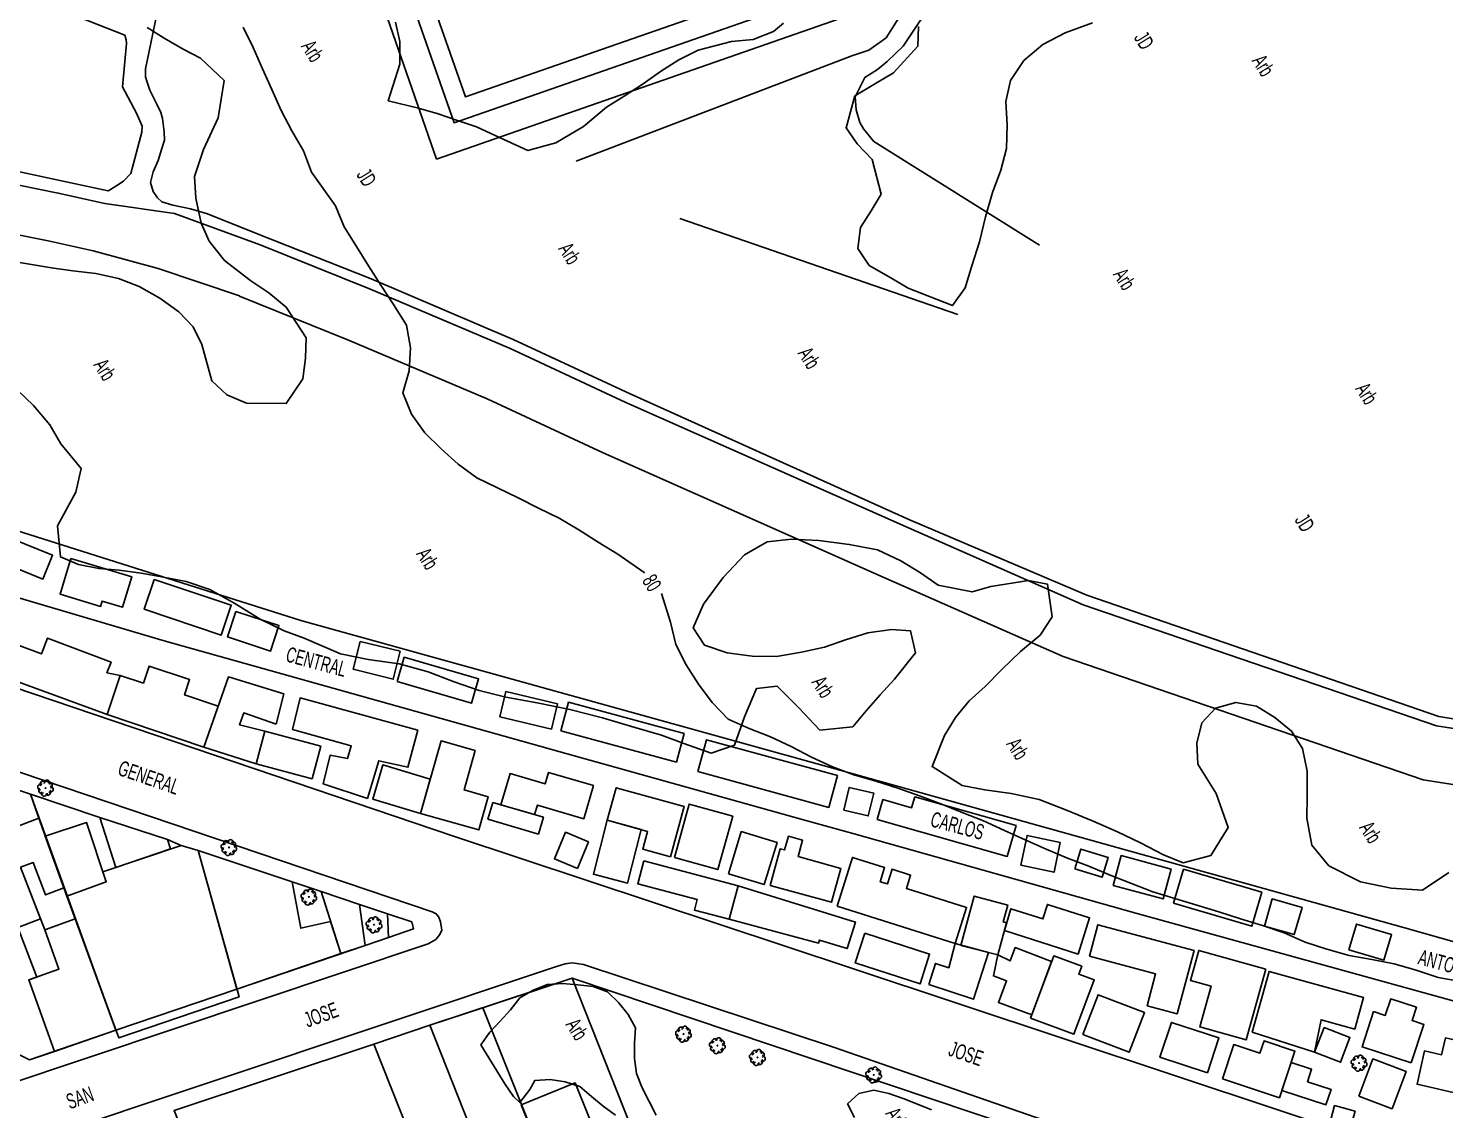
# Model space of a CAD drawing. Header units: millimetres. Extents: x 438774 to 440085, y 7202522 to 7203572.
# Drawn here: x 439431.5 to 439616.7, y 7202891.2 to 7203032.5 of the extents above; entities that cross this region are included whole.
import ezdxf

# ---------------------------------------------------------------- set-up
doc = ezdxf.new("R2010")
doc.units = ezdxf.units.MM
doc.linetypes.add('00', pattern=[10, 0, -10])
for name, color, linetype in [('0505', 1, 'Continuous'), ('0506', 1, 'Continuous'), ('0603', 1, 'Continuous'), ('0604', 7, 'Continuous'), ('0611', 30, 'Continuous'), ('0612', 7, 'Continuous'), ('0625', 7, 'Continuous'), ('0626', 7, 'Continuous'), ('0703', 6, 'Continuous'), ('0705', 242, 'Continuous'), ('0707', 7, 'Continuous'), ('0801', 10, 'Continuous'), ('0803', 160, 'Continuous'), ('0811', 10, 'Continuous'), ('0821', 10, 'Continuous'), ('0869', 7, 'Continuous'), ('0870', 7, 'Continuous'), ('1005', 3, 'Continuous'), ('1006', 3, 'Continuous'), ('1007', 3, 'Continuous')]:
    doc.layers.add(name, color=color, linetype=linetype)
doc.styles.add('02', font='swissc.ttf')
doc.styles.get("Standard").update_dxf_attribs({"font": 'Arial.ttf'})
doc.linetypes.add('03', pattern='A,5,0,["I",Standard,S=2,R=0,X=0,Y=-1],0.1', length=5.1)

# ---------------------------------------------------------------- blocks, each defined once
blk = doc.blocks.new('09')
for p, q in [((-0.04, 0.01), (0.04, 0.01)), ((-0.02, 0.03), (0.02, 0.03)), ((0, 0.05), (0, 0.05)), ((-0.04, -0.01), (0.04, -0.01)), ((-0.02, -0.03), (0.02, -0.03))]:
    blk.add_line(p, q)
for points in [[(-0.61, 0.39), (-0.76, 0.34), (-0.88, 0.27), (-0.97, 0.13), (-1, 0), (-0.96, -0.15), (-0.88, -0.26), (-0.83, -0.31), (-0.73, -0.36), (-0.58, -0.38)], [(-0.12, 0.67), (-0.2, 0.77), (-0.32, 0.84), (-0.46, 0.87), (-0.62, 0.83), (-0.74, 0.77), (-0.81, 0.63), (-0.83, 0.49), (-0.83, 0.42), (-0.79, 0.32), (-0.69, 0.22), (-0.62, 0.16)], [(-0.41, 0.6), (-0.39, 0.72), (-0.35, 0.82), (-0.3, 0.88), (-0.18, 0.96), (-0.03, 1), (0.1, 0.96), (0.24, 0.87), (0.31, 0.75), (0.36, 0.62), (0.37, 0.55)], [(0.11, 0.66), (0.19, 0.71), (0.31, 0.78), (0.42, 0.81), (0.49, 0.81), (0.63, 0.78), (0.76, 0.7), (0.82, 0.58), (0.84, 0.41), (0.81, 0.28), (0.75, 0.16), (0.69, 0.06)], [(0.67, -0.42), (0.8, -0.38), (0.91, -0.29), (0.99, -0.14), (1.01, -0.01), (0.95, 0.14), (0.86, 0.24), (0.8, 0.29), (0.7, 0.32), (0.56, 0.34)], [(-0.14, -0.69), (-0.19, -0.75), (-0.3, -0.83), (-0.4, -0.87), (-0.48, -0.87), (-0.61, -0.83), (-0.74, -0.75), (-0.8, -0.63), (-0.83, -0.47), (-0.79, -0.33), (-0.7, -0.18), (-0.64, -0.12)], [(-0.38, -0.63), (-0.34, -0.76), (-0.26, -0.88), (-0.13, -0.97), (0.01, -1.01), (0.15, -0.97), (0.27, -0.88), (0.32, -0.83), (0.36, -0.73), (0.38, -0.57)], [(0.15, -0.7), (0.32, -0.83), (0.46, -0.87), (0.62, -0.85), (0.74, -0.79), (0.83, -0.66), (0.86, -0.52), (0.86, -0.45), (0.83, -0.34), (0.74, -0.24), (0.67, -0.18)]]:
    blk.add_lwpolyline(points)
blk.add_lwpolyline([(0, -0.05), (-0.05, 0), (0, 0.05), (0.05, 0)], close=True)

msp = doc.modelspace()

# ---------------------------------------------------------------- linework, layer by layer
at = {"layer": '0505', "linetype": 'Continuous', "elevation": 80, "flags": 128}
for points in [[(439459.57, 7203032.67), (439460.89, 7203029.98), (439462.11, 7203027.23), (439463.33, 7203024.5), (439464.54, 7203021.75), (439465.94, 7203019.1), (439467.46, 7203016.51), (439468.5, 7203013.7), (439471.63, 7203009.31), (439472.8, 7203006.55), (439474.39, 7203004), (439475.98, 7203001.46), (439477.59, 7202998.93), (439479.23, 7202996.41), (439480.93, 7202993.69), (439481.47, 7202990.74), (439481.29, 7202987.75), (439480.46, 7202984.86), (439481.59, 7202982.07), (439483.33, 7202979.63), (439485.45, 7202977.52), (439487.71, 7202975.53), (439490.13, 7202973.77), (439492.82, 7202972.44), (439495.52, 7202971.14), (439498.2, 7202969.79), (439500.88, 7202968.46), (439503.47, 7202966.94), (439506, 7202965.33), (439508.58, 7202963.78), (439512.01, 7202961.36)], [(439514.27, 7202958.65), (439515.45, 7202954.89), (439516.14, 7202951.97), (439517.51, 7202949.3), (439519.12, 7202946.77), (439520.92, 7202944.37), (439522.98, 7202942.19), (439525.73, 7202940.98), (439528.53, 7202939.9), (439531.24, 7202938.61), (439533.9, 7202937.22), (439536.62, 7202935.96), (439539.44, 7202934.92), (439542.32, 7202934.08), (439545.17, 7202933.18), (439548.01, 7202932.19), (439550.82, 7202931.13), (439553.59, 7202930.01), (439556.38, 7202928.9), (439559.12, 7202927.66), (439561.84, 7202926.41), (439564.58, 7202925.19), (439567.35, 7202924.03), (439570.16, 7202922.97), (439572.93, 7202921.82), (439575.71, 7202920.71), (439578.52, 7202919.64), (439581.39, 7202918.76), (439584.26, 7202917.89), (439587.13, 7202917.02), (439589.99, 7202916.12), (439592.85, 7202915.23), (439595.7, 7202914.26), (439598.43, 7202913.04), (439601.29, 7202912.12), (439604.19, 7202911.33), (439607.14, 7202910.78), (439610.08, 7202910.22), (439612.96, 7202909.39), (439615.81, 7202908.44), (439618.77, 7202907.91)]]:
    msp.add_lwpolyline(points, dxfattribs=at)
at = {"layer": '0505', "linetype": '00', "elevation": 80, "flags": 128}
msp.add_lwpolyline([(439512.01, 7202961.36), (439514.27, 7202958.65)], dxfattribs=at)
at = {"layer": '0603', "linetype": 'Continuous', "flags": 128}
for points in [[(439276.86, 7202997.55), (439300.73, 7202989.62), (439419.01, 7202949.95), (439487.2, 7202926.88), (439539.11, 7202909.64), (439609.18, 7202886.39), (439688.49, 7202859.47), (439747.77, 7202839.63)], [(439411.88, 7202940.69), (439412.59, 7202940.93), (439413.55, 7202940.95), (439484.28, 7202917.01)], [(439500.56, 7202909.88), (439501.67, 7202910.24), (439502.58, 7202910.34), (439504.09, 7202910.12), (439536.76, 7202899.34), (439571.56, 7202887.28), (439573.7, 7202886.2)]]:
    msp.add_lwpolyline(points, dxfattribs=at)
at = {"layer": '0611', "linetype": 'Continuous', "flags": 128}
for points in [[(439636.69, 7202930.72), (439613.86, 7202934.29), (439566.78, 7202950.4), (439543.24, 7202960.77), (439506.65, 7202977.02), (439491.48, 7202984.07), (439473.33, 7202991.76), (439459.11, 7202997.51), (439459.12, 7202997.52), (439448.45, 7203001.12), (439439.95, 7203003.41), (439434.08, 7203004.74), (439423.79, 7203006.78), (439403.29, 7203011.09), (439382.76, 7203015.68), (439369.92, 7203021.01), (439357.27, 7203026.2), (439348.13, 7203031.63), (439341.64, 7203036.36)], [(439636.65, 7202938.05), (439615.6, 7202941.33), (439569.41, 7202957.15), (439546.16, 7202967.37), (439509.63, 7202983.6), (439494.41, 7202990.68), (439476.09, 7202998.44), (439461.82, 7203004.21), (439450.6, 7203008.31), (439441.49, 7203009.61), (439435.4, 7203010.98), (439425.05, 7203013.03), (439404.65, 7203017.33), (439384.7, 7203021.79), (439372.35, 7203026.91), (439360.13, 7203031.92), (439351.65, 7203036.97)], [(439484.28, 7202917.01), (439484.82, 7202916.76), (439485.15, 7202916.31), (439485.4, 7202915.72), (439485.54, 7202914.61), (439485.29, 7202914.05), (439484.77, 7202913.41), (439484.16, 7202913.05), (439483.77, 7202912.85), (439428.17, 7202894.25), (439427.67, 7202894.27), (439427.08, 7202894.45), (439426.78, 7202894.67), (439426.41, 7202895.16), (439426.14, 7202895.79), (439410.32, 7202937.93), (439410.46, 7202938.88), (439410.78, 7202939.54), (439411.26, 7202940.18), (439411.88, 7202940.69)], [(439573.7, 7202886.2), (439575.68, 7202884.47), (439576.97, 7202882.85), (439577.87, 7202880.75), (439590.03, 7202846.84), (439589.85, 7202845.8), (439589.55, 7202845.13), (439588.96, 7202844.49), (439588.17, 7202843.85), (439464.67, 7202801.9), (439463.5, 7202801.96), (439462.59, 7202802.34), (439461.74, 7202802.95), (439461.02, 7202804.17), (439430.74, 7202883.71), (439430.67, 7202884.86), (439430.86, 7202885.77), (439431.59, 7202886.59), (439432.55, 7202887.15), (439500.56, 7202909.88)]]:
    msp.add_lwpolyline(points, dxfattribs=at)
at = {"layer": '0625', "linetype": '03', "flags": 128}
msp.add_lwpolyline([(439209.33, 7203104.61), (439244.6, 7203064.5), (439262.55, 7203049.51), (439290.94, 7203026.54), (439320.26, 7203007.07), (439327.29, 7203002.3), (439343.24, 7202993.49), (439363.46, 7202983.39), (439382.68, 7202974.52), (439397.6, 7202968.66), (439411.15, 7202963.67), (439449.24, 7202952.46), (439500.84, 7202937.98), (439533.15, 7202928.94), (439539.46, 7202927.2), (439576.31, 7202916.84), (439639.25, 7202899.46), (439657.14, 7202894.4), (439675.37, 7202889.33), (439688.8, 7202885.66), (439732.31, 7202872.62), (439744.41, 7202868.11), (439757.56, 7202862.65), (439769.99, 7202856.5), (439772.63, 7202855.3)], dxfattribs=at)
at = {"layer": '0703', "linetype": 'Continuous', "flags": 128}
msp.add_lwpolyline([(439481.61, 7202915.7), (439481.83, 7202914.79), (439478.59, 7202913.68), (439475.51, 7202912.63), (439458.76, 7202906.92), (439442.94, 7202901.53), (439431.64, 7202897.67), (439425.94, 7202900.51), (439412.7, 7202935.67), (439415.43, 7202937.87), (439431.76, 7202932.4), (439440.83, 7202929.33), (439449.68, 7202926.46), (439451.47, 7202925.71), (439453.71, 7202925.05), (439466, 7202920.93), (439469.77, 7202919.67), (439474.8, 7202917.99), (439478.45, 7202916.76)], close=True, dxfattribs=at)
msp.add_lwpolyline([(439570.42, 7202885.54), (439502.61, 7202908.35), (439490.91, 7202904.48), (439483.98, 7202902.2), (439476.67, 7202899.73), (439450.55, 7202891.05)], dxfattribs=at)
at = {"layer": '0705', "linetype": 'Continuous', "flags": 128}
for points in [[(439442.94, 7202901.53), (439431.76, 7202932.4), (439415.43, 7202937.87), (439412.7, 7202935.67), (439425.94, 7202900.51), (439431.64, 7202897.67)], [(439458.76, 7202906.92), (439453.71, 7202925.05), (439451.47, 7202925.71), (439449.68, 7202926.46), (439440.83, 7202929.33), (439431.76, 7202932.4), (439442.94, 7202901.53)], [(439481.83, 7202914.79), (439481.61, 7202915.7), (439478.45, 7202916.76), (439474.8, 7202917.99), (439469.77, 7202919.67), (439466, 7202920.93), (439453.71, 7202925.05), (439458.76, 7202906.92), (439475.51, 7202912.63), (439478.59, 7202913.68)], [(439517.5, 7202870.71), (439506.73, 7202866.28), (439502.89, 7202874.48), (439490.91, 7202904.48), (439502.61, 7202908.35)], [(439575.23, 7202882.27), (439570.42, 7202885.54), (439502.61, 7202908.35), (439534.35, 7202828.12), (439565.78, 7202838.69), (439573.11, 7202841.28), (439575.35, 7202841.91), (439584.18, 7202845.04), (439586.3, 7202845.71), (439587.52, 7202847.67), (439585.79, 7202852.44), (439575.23, 7202882.27)], [(439490.91, 7202904.48), (439502.89, 7202874.48), (439506.73, 7202866.28), (439492.29, 7202860.58), (439485.8, 7202876.68), (439476.67, 7202899.73), (439483.98, 7202902.2)], [(439476.67, 7202899.73), (439485.8, 7202876.68), (439492.29, 7202860.58), (439489.78, 7202859.71), (439486.71, 7202858.65), (439484.36, 7202857.72), (439481.79, 7202856.72), (439476.31, 7202854.74), (439469.93, 7202852.5), (439466.25, 7202851.07), (439465.04, 7202854.31), (439461.13, 7202864.46), (439458.31, 7202871.34), (439450.55, 7202891.05)]]:
    msp.add_lwpolyline(points, close=True, dxfattribs=at)
at = {"layer": '0707', "linetype": 'Continuous', "flags": 128}
for points in [[(439638.85, 7202907.15), (439611.3, 7202914.99), (439537.77, 7202935.49), (439467.11, 7202955.12), (439421.22, 7202969.62), (439414.05, 7202971.58), (439370.87, 7202988.85), (439351.7, 7202998.49), (439336.87, 7203006.13), (439328.17, 7203010.69), (439298.36, 7203027.28), (439284.58, 7203036.91), (439272.14, 7203046.61), (439252.54, 7203061.18), (439236.81, 7203080.04), (439222.72, 7203097.41), (439220.23, 7203103.21), (439213.63, 7203121.65), (439211.42, 7203127.45)], [(439431.76, 7202932.4), (439440.83, 7202929.33)], [(439449.68, 7202926.46), (439451.47, 7202925.71)], [(439430.47, 7202922.84), (439433.65, 7202914.67)], [(439469.77, 7202919.67), (439466, 7202920.93)], [(439474.8, 7202917.99), (439478.45, 7202916.76)], [(439478.59, 7202913.68), (439475.51, 7202912.63)], [(439483.98, 7202902.2), (439502.61, 7202908.35)], [(439502.61, 7202908.35), (439570.42, 7202885.54), (439575.23, 7202882.27)]]:
    msp.add_lwpolyline(points, dxfattribs=at)
at = {"layer": '0801', "linetype": 'Continuous', "flags": 128}
for points in [[(439427.52, 7202966.53), (439434.65, 7202963.63), (439433.39, 7202960.52), (439426.25, 7202963.43), (439427.52, 7202966.53)], [(439437.04, 7202963.22), (439445, 7202960.82), (439443.8, 7202956.84), (439441.13, 7202957.64), (439440.93, 7202956.95), (439435.63, 7202958.55), (439437.04, 7202963.22)], [(439447.94, 7202960.47), (439458.03, 7202957.09), (439456.72, 7202953.19), (439446.64, 7202956.57), (439447.94, 7202960.47)], [(439458.64, 7202956.28), (439464.26, 7202954.43), (439463.17, 7202951.11), (439457.54, 7202952.96), (439458.64, 7202956.28)], [(439441.78, 7202942.8), (439428.22, 7202947.8), (439429.58, 7202952.11), (439433.22, 7202950.74), (439434, 7202952.8), (439442.3, 7202949.66), (439441.77, 7202948.27), (439443.51, 7202947.93), (439441.78, 7202942.8)], [(439474.87, 7202952.36), (439480.09, 7202951.07), (439479.2, 7202947.42), (439473.97, 7202948.72), (439474.87, 7202952.36)], [(439454.45, 7202938.54), (439441.78, 7202942.8), (439443.51, 7202947.93), (439446.53, 7202946.91), (439447.28, 7202949.15), (439452.58, 7202947.37), (439451.92, 7202945.38), (439456.3, 7202943.91), (439454.45, 7202938.54)], [(439479.73, 7202947.13), (439489.43, 7202944.29), (439490.35, 7202947.47), (439480.65, 7202950.3), (439479.73, 7202947.13)], [(439463.89, 7202941.55), (439459.65, 7202943.02), (439459.1, 7202941.45), (439462.39, 7202940.62), (439461.26, 7202936.37), (439454.45, 7202938.54), (439457.64, 7202947.73), (439464.9, 7202945.51), (439463.89, 7202941.55)], [(439493.14, 7202942.51), (439499.89, 7202940.91), (439500.67, 7202944.21), (439493.91, 7202945.8), (439493.14, 7202942.51)], [(439475.84, 7202931.83), (439477.31, 7202936.77), (439481.11, 7202935.91), (439482.4, 7202940.78), (439467.01, 7202944.97), (439466.04, 7202940.87), (439473.7, 7202938.73), (439473.2, 7202937.05), (439470.96, 7202937.5), (439470.02, 7202933.77), (439475.84, 7202931.83)], [(439501.12, 7202940.69), (439516.23, 7202936.6), (439517.24, 7202940.34), (439502.13, 7202944.42), (439501.12, 7202940.69)], [(439461.26, 7202936.37), (439468.58, 7202934.42), (439469.72, 7202938.67), (439462.39, 7202940.62), (439461.26, 7202936.37)], [(439431.76, 7202932.4), (439415.43, 7202937.87), (439412.7, 7202935.67), (439425.94, 7202900.51), (439431.64, 7202897.67), (439434.91, 7202898.78), (439431.55, 7202908.12), (439432.59, 7202908.49), (439425.69, 7202926.53), (439432.84, 7202929.27), (439431.76, 7202932.4)], [(439482.78, 7202929.88), (439485.46, 7202939.37), (439489.91, 7202938.11), (439488.46, 7202932.96), (439491.62, 7202932.07), (439490.39, 7202927.73), (439482.78, 7202929.88)], [(439519.01, 7202935.37), (439536.14, 7202930.67), (439537.27, 7202934.84), (439520.15, 7202939.52), (439519.01, 7202935.37)], [(439482.78, 7202929.88), (439476.55, 7202931.73), (439477.85, 7202936.22), (439484.04, 7202934.35), (439482.78, 7202929.88)], [(439505.37, 7202933.52), (439499.52, 7202935.24), (439499.07, 7202933.73), (439494.48, 7202935.09), (439493.28, 7202931.02), (439497.69, 7202929.72), (439498.06, 7202930.97), (439504.1, 7202929.19), (439505.37, 7202933.52)], [(439515.46, 7202924.22), (439517.25, 7202930.79), (439508.35, 7202933.23), (439507.18, 7202928.98), (439512.46, 7202927.52), (439511.83, 7202925.22), (439515.46, 7202924.22)], [(439538.13, 7202930.32), (439541.31, 7202929.56), (439542.02, 7202932.53), (439538.83, 7202933.29), (439538.13, 7202930.32)], [(439492.23, 7202931.33), (439498.83, 7202929.39), (439498.18, 7202927.18), (439491.58, 7202929.14), (439492.23, 7202931.33)], [(439515.96, 7202924.13), (439517.9, 7202931.1), (439523.59, 7202929.52), (439521.64, 7202922.54), (439515.96, 7202924.13)], [(439542.47, 7202929.07), (439559.49, 7202924.26), (439560.63, 7202928.31), (439547.39, 7202932.04), (439546.98, 7202930.62), (439543.2, 7202931.69), (439542.47, 7202929.07)], [(439507.18, 7202928.98), (439505.38, 7202921.92), (439509.84, 7202920.78), (439511.63, 7202927.76), (439507.18, 7202928.98)], [(439503.28, 7202922.7), (439500.28, 7202923.96), (439501.73, 7202927.42), (439504.73, 7202926.16), (439503.28, 7202922.7)], [(439523.04, 7202921.99), (439527.72, 7202920.57), (439529.39, 7202926.09), (439524.71, 7202927.5), (439523.04, 7202921.99)], [(439528.47, 7202920.47), (439536.51, 7202918.26), (439537.74, 7202922.7), (439532.13, 7202924.24), (439532.72, 7202926.38), (439530.87, 7202926.89), (439530.38, 7202925.11), (439529.8, 7202925.27), (439528.47, 7202920.47)], [(439561.25, 7202923.13), (439565.6, 7202922.19), (439566.42, 7202926.06), (439562.08, 7202927), (439561.25, 7202923.13)], [(439453.71, 7202925.05), (439459.04, 7202905.92), (439443.31, 7202900.53), (439436.52, 7202919.06), (439441.68, 7202920.95), (439441.24, 7202922.24), (439451.47, 7202925.71), (439453.71, 7202925.05)], [(439472.33, 7202911.55), (439458.76, 7202906.92), (439453.71, 7202925.05), (439466, 7202920.93), (439467.11, 7202914.88), (439471, 7202915.76), (439472.33, 7202911.55)], [(439568.32, 7202922.62), (439571.9, 7202921.54), (439572.69, 7202924.13), (439569.1, 7202925.21), (439568.32, 7202922.62)], [(439511.97, 7202923.67), (439524.28, 7202920.4), (439523.11, 7202916.04), (439518.58, 7202917.23), (439518.95, 7202918.61), (439511.18, 7202920.68), (439511.97, 7202923.67)], [(439537.24, 7202917.76), (439552.66, 7202912.87), (439554.16, 7202917.59), (439546.3, 7202920.07), (439546.85, 7202921.83), (439544.43, 7202922.6), (439543.82, 7202920.66), (439542.87, 7202920.96), (439543.45, 7202922.81), (439539.25, 7202924.14), (439537.24, 7202917.76)], [(439573.33, 7202920.46), (439579.86, 7202918.7), (439580.91, 7202922.61), (439574.38, 7202924.37), (439573.33, 7202920.46)], [(439581.24, 7202918.14), (439591.46, 7202915.13), (439592.77, 7202919.58), (439582.55, 7202922.58), (439581.24, 7202918.14)], [(439524.28, 7202920.4), (439539.64, 7202915.67), (439538.57, 7202912.21), (439534.94, 7202913.33), (439534.81, 7202912.93), (439523.11, 7202916.04), (439524.28, 7202920.4)], [(439553.43, 7202912.61), (439555.16, 7202919.07), (439559.55, 7202917.89), (439558.96, 7202915.71), (439559.37, 7202915.6), (439558.27, 7202911.4), (439553.43, 7202912.61)], [(439559.11, 7202914.58), (439568.74, 7202911.5), (439570.24, 7202916.23), (439564.74, 7202917.98), (439564.15, 7202916.1), (439559.95, 7202917.43), (439559.11, 7202914.58)], [(439593.12, 7202915.15), (439597.01, 7202914.04), (439598.03, 7202917.6), (439594.14, 7202918.71), (439593.12, 7202915.15)], [(439434.91, 7202898.78), (439431.55, 7202908.12), (439435.49, 7202909.53), (439433.65, 7202914.67), (439437.61, 7202916.09), (439442.94, 7202901.53), (439434.91, 7202898.78)], [(439540.87, 7202914.22), (439549.33, 7202911.49), (439548.08, 7202907.6), (439539.62, 7202910.35), (439540.87, 7202914.22)], [(439570.23, 7202911.23), (439578.89, 7202908.93), (439577.78, 7202904.75), (439581.71, 7202903.7), (439583.91, 7202911.97), (439571.31, 7202915.32), (439570.23, 7202911.23)], [(439604.13, 7202912.06), (439608.73, 7202910.7), (439609.73, 7202914.04), (439605.13, 7202915.41), (439604.13, 7202912.06)], [(439549.22, 7202907.51), (439555.07, 7202905.59), (439557.04, 7202911.71), (439552.66, 7202912.87), (439551.85, 7202909.71), (439550.12, 7202910.28), (439549.22, 7202907.51)], [(439562.69, 7202903.55), (439565.29, 7202910.54), (439560.51, 7202912.34), (439559.85, 7202910.6), (439558.27, 7202911.4), (439557.67, 7202908.65), (439559.39, 7202908.01), (439558.33, 7202905.18), (439562.69, 7202903.55)], [(439593.31, 7202909.53), (439590.73, 7202900.27), (439584.65, 7202901.97), (439586.14, 7202907.3), (439583.44, 7202908.06), (439584.53, 7202911.97), (439593.31, 7202909.53)], [(439562.53, 7202903.13), (439565.56, 7202911.26), (439569.22, 7202909.9), (439568.84, 7202908.87), (439570.85, 7202908.12), (439568.2, 7202901.02), (439562.53, 7202903.13)], [(439591.53, 7202901.28), (439593.73, 7202909.22), (439606.07, 7202905.81), (439604.93, 7202901.69), (439600.51, 7202902.91), (439599.68, 7202898.68), (439591.53, 7202901.28)], [(439569.37, 7202900.98), (439575.44, 7202898.66), (439577.42, 7202903.86), (439571.36, 7202906.17), (439569.37, 7202900.98)], [(439612.31, 7202897.27), (439605.88, 7202899.37), (439607.39, 7202903.98), (439608.91, 7202903.48), (439609.62, 7202905.64), (439612.99, 7202904.54), (439612.42, 7202902.81), (439613.97, 7202902.3), (439612.31, 7202897.27)], [(439476.67, 7202899.73), (439485.8, 7202876.68), (439492.96, 7202879.52), (439483.98, 7202902.2), (439476.67, 7202899.73)], [(439585.65, 7202895.97), (439579.45, 7202898), (439580.96, 7202902.57), (439587.16, 7202900.54), (439585.65, 7202895.97)], [(439600.92, 7202901.88), (439604.28, 7202900.57), (439603.04, 7202897.36), (439599.68, 7202898.68), (439600.92, 7202901.88)], [(439587.62, 7202895.17), (439595.07, 7202892.71), (439597.1, 7202898.82), (439593.07, 7202900.15), (439592.53, 7202898.54), (439589.11, 7202899.67), (439587.62, 7202895.17)], [(439621.52, 7202899.48), (439616.78, 7202900.54), (439616.28, 7202898.34), (439614.06, 7202898.83), (439613.07, 7202894.47), (439620.05, 7202892.9), (439621.52, 7202899.48)], [(439595.39, 7202893.68), (439596.59, 7202897.31), (439599.27, 7202896.44), (439598.75, 7202894.81), (439601.82, 7202893.81), (439601.16, 7202891.79), (439595.39, 7202893.68)], [(439605.45, 7202892.93), (439607.29, 7202897.8), (439611.65, 7202896.15), (439609.81, 7202891.27), (439605.45, 7202892.93)], [(439601.74, 7202889.72), (439604.41, 7202888.97), (439604.96, 7202890.96), (439602.29, 7202891.7), (439601.74, 7202889.72)]]:
    msp.add_lwpolyline(points, close=True, dxfattribs=at)
at = {"layer": '0803', "linetype": 'Continuous', "flags": 128}
for points in [[(439484.87, 7203015.42), (439474.86, 7203044.15), (439527.39, 7203062.45), (439528.7, 7203058.96), (439479.59, 7203041.86), (439487.15, 7203020.16), (439536.26, 7203037.26), (439537.49, 7203033.75), (439484.87, 7203015.42)], [(439535.37, 7203039.84), (439488.63, 7203023.54), (439482.73, 7203040.44), (439529.48, 7203056.74), (439535.37, 7203039.84)], [(439432.84, 7202929.27), (439425.69, 7202926.53), (439430.1, 7202914.98), (439433.09, 7202916.11), (439430.47, 7202922.84), (439432.12, 7202923.46), (439433.74, 7202919.24), (439436.13, 7202920.17), (439432.84, 7202929.27)], [(439436.52, 7202919.06), (439433.69, 7202926.9), (439439.11, 7202928.69), (439441.68, 7202920.95), (439436.52, 7202919.06)], [(439450.07, 7202925.24), (439442.93, 7202922.81), (439440.83, 7202929.33), (439449.68, 7202926.46), (439450.07, 7202925.24)], [(439472.33, 7202911.55), (439469.77, 7202919.67), (439474.8, 7202917.99), (439475.51, 7202912.63), (439472.33, 7202911.55)], [(439478.45, 7202916.76), (439478.59, 7202913.68), (439481.83, 7202914.79), (439481.61, 7202915.7), (439478.45, 7202916.76)]]:
    msp.add_lwpolyline(points, close=True, dxfattribs=at)
at = {"layer": '0811', "linetype": 'Continuous', "flags": 128}
msp.add_lwpolyline([(439476.67, 7202899.73), (439450.55, 7202891.05), (439458.31, 7202871.34), (439475.52, 7202877.7), (439474.13, 7202881.29), (439482.64, 7202884.67), (439476.67, 7202899.73)], close=True, dxfattribs=at)
at = {"layer": '0821', "linetype": 'Continuous', "flags": 128}
msp.add_lwpolyline([(439495.91, 7202891.81), (439502.89, 7202874.48), (439509.96, 7202877.34), (439502.98, 7202894.66), (439495.91, 7202891.81)], close=True, dxfattribs=at)
at = {"layer": '0869', "linetype": 'Continuous', "flags": 128}
for points in [[(439461.53, 7203005.6), (439454.92, 7203008.24), (439452.68, 7203008.9), (439450.39, 7203009.38), (439448.96, 7203009.81), (439448.37, 7203010.35), (439447.83, 7203011.17), (439447.44, 7203012.36), (439447.81, 7203013.73), (439448.45, 7203015.21), (439448.93, 7203016.78), (439449.28, 7203017.87), (439449.27, 7203018.98), (439449.02, 7203020.7), (439448.81, 7203021.52), (439448.3, 7203022.61), (439447.39, 7203024.43), (439447.01, 7203025.47), (439446.82, 7203026.15), (439446.79, 7203027.19), (439451.87, 7203051.59)], [(439563.72, 7203004.14), (439542.02, 7203017.72), (439540.71, 7203019.35), (439540.22, 7203020.21), (439539.75, 7203021.84), (439539.62, 7203023.57), (439540.86, 7203026.09), (439542.53, 7203027.11), (439543.78, 7203028.18), (439545.87, 7203030.17), (439547.43, 7203032.52), (439556.58, 7203046.17)], [(439552.27, 7203044.42), (439545.29, 7203033.89), (439543.65, 7203031.27), (439541.39, 7203029.63), (439539.16, 7203028.92), (439503.14, 7203015.15)], [(439553.01, 7202995.11), (439516.68, 7203007.65)], [(439461.53, 7203005.6), (439476.31, 7202999.74), (439494.9, 7202991.85), (439510.18, 7202984.71), (439546.6, 7202968.31), (439569.88, 7202958.4), (439615.91, 7202942.55), (439636.9, 7202939.16)]]:
    msp.add_lwpolyline(points, dxfattribs=at)
msp.add_lwpolyline([(439408.16, 7203018.5), (439407.2, 7203019.7), (439406.54, 7203021.97), (439406.53, 7203024.37), (439406.61, 7203026.04), (439406.77, 7203027.29), (439409.85, 7203043.75), (439410.13, 7203044.37), (439410.51, 7203044.66), (439410.76, 7203044.68), (439411.4, 7203044.46), (439444.12, 7203031.62), (439444.27, 7203031.02), (439444.32, 7203030.51), (439443.78, 7203024.87), (439445.65, 7203021.43), (439446.38, 7203019.72), (439446.31, 7203018.95), (439444.88, 7203013.51), (439443.95, 7203012.51), (439442.95, 7203011.88), (439442.23, 7203011.43), (439441.91, 7203011.25), (439408.16, 7203018.5)], close=True, dxfattribs=at)
at = {"layer": '1005'}
for points in [[(439447.02, 7203032.62), (439449.27, 7203031.21), (439451.72, 7203029.78), (439453.99, 7203028.61), (439457.1, 7203025.67), (439456.33, 7203020.79), (439454.41, 7203016.66), (439453.23, 7203013.15), (439453.37, 7203010.29), (439454.08, 7203007.05), (439455.14, 7203004.68), (439457.13, 7203002.14), (439460.59, 7202999.52), (439462.95, 7202997.92), (439465.21, 7202996.06), (439467.8, 7202992.07), (439467.73, 7202989.4), (439467.39, 7202986.7), (439465.21, 7202983.48), (439460.02, 7202983.5), (439457.46, 7202984.58), (439455.5, 7202986.43), (439454.19, 7202991.18), (439453.04, 7202993.48), (439451.16, 7202995.46), (439448.69, 7202997.22), (439446, 7202998.75), (439443.26, 7202999.82), (439440.33, 7203000.45), (439437.3, 7203000.81), (439434.53, 7203001.18), (439431.92, 7203001.63), (439429.06, 7203002.1)], [(439530.21, 7203033.2), (439528.94, 7203032.1), (439526.27, 7203031.03), (439523.45, 7203030.77), (439519.05, 7203029.65), (439516.56, 7203028.39), (439514.15, 7203026.87), (439511.86, 7203025.23), (439509.41, 7203023.63), (439507.09, 7203022.18), (439504.08, 7203019.68), (439500.47, 7203017.54), (439496.81, 7203016.54), (439492.52, 7203018.48), (439490.08, 7203019.62), (439487.6, 7203020.46), (439485.07, 7203021.35), (439482.5, 7203022.05), (439478.54, 7203023.02), (439480.06, 7203027.83), (439480.05, 7203030.79), (439479.51, 7203033.3)], [(439547.9, 7203032.73), (439547.8, 7203030.16), (439544.63, 7203026.69), (439542.04, 7203025.17), (439539.56, 7203023.66), (439538.41, 7203019.52), (439539.87, 7203017.39), (439541.81, 7203015.36), (439542.99, 7203010.82), (439541.67, 7203008.65), (439540.3, 7203006.46), (439539.96, 7203003.72), (439541.41, 7203001.52), (439544.25, 7202999.9), (439546.55, 7202998.54), (439552.32, 7202996.26), (439553.97, 7202998.58), (439554.86, 7203001.48), (439555.87, 7203004.59), (439556.63, 7203007.87), (439557.57, 7203011.03), (439558.64, 7203013.97), (439559.4, 7203016.8), (439559.49, 7203019.9), (439559.28, 7203022.94), (439559.91, 7203025.7), (439561.67, 7203028.28), (439564.14, 7203030.41), (439567.04, 7203031.92), (439570.62, 7203033.21)], [(439430.03, 7202985.26), (439432.17, 7202983.2), (439434.29, 7202980.68), (439435.73, 7202978.21), (439438.4, 7202974.97), (439437.69, 7202971.88), (439435.3, 7202967.48), (439435.68, 7202963.44), (439438.06, 7202962.42), (439440.7, 7202961.9), (439443.37, 7202961.66), (439446.26, 7202961.27), (439449.15, 7202960.78), (439452.11, 7202960.19), (439455.23, 7202959.15), (439458.5, 7202957.34), (439461.79, 7202955.27), (439464.94, 7202953.76), (439467.56, 7202952.79), (439472.31, 7202950.73), (439475.93, 7202950.01), (439479.96, 7202949.45), (439483.78, 7202948.39), (439487.16, 7202947.08), (439490.44, 7202945.93), (439493.94, 7202945.08), (439498.03, 7202944.33), (439502.3, 7202943.48), (439506.56, 7202942.38), (439510.64, 7202941.17), (439514.28, 7202940.09), (439517.2, 7202939.01), (439520.79, 7202937.74), (439523.82, 7202938.79), (439525.14, 7202942.52), (439526.71, 7202946.22), (439529.41, 7202946.51), (439532.25, 7202943.68), (439534.98, 7202940.77), (439539.29, 7202941.18), (439541.05, 7202943.28), (439542.86, 7202945.4), (439544.74, 7202947.41), (439547.49, 7202950.88), (439546.85, 7202953.73), (439544.34, 7202953.92), (439541.26, 7202953.5), (439538.34, 7202952.56), (439535.57, 7202951.6), (439532.57, 7202950.94), (439529.33, 7202950.41), (439526.15, 7202950.44), (439522.88, 7202950.89), (439519.91, 7202951.87), (439518.43, 7202954.16), (439519.77, 7202957.23), (439522.32, 7202960.7), (439525.11, 7202963.7), (439528.1, 7202965.37), (439531.29, 7202965.73), (439534.86, 7202965.54), (439538.83, 7202965.04), (439542.51, 7202964.32), (439545.57, 7202962.91), (439548.13, 7202961.31), (439550.46, 7202959.74), (439554.89, 7202958.84), (439557.32, 7202959.56), (439562.26, 7202960.34), (439564.76, 7202959.84), (439565.36, 7202955.58), (439563.79, 7202953.2), (439561.23, 7202951.05), (439558.78, 7202948.71), (439556.6, 7202946.49), (439554.5, 7202944.62), (439552.73, 7202942.44), (439551.28, 7202940.05), (439549.65, 7202936), (439553.57, 7202933.51), (439556.54, 7202932.96), (439560.01, 7202932.47), (439563.66, 7202931.68), (439567.25, 7202930.3), (439570.7, 7202928.88), (439573.91, 7202927.46), (439576.89, 7202926.02), (439579.93, 7202924.48), (439582.48, 7202923.44), (439586.11, 7202924.4), (439588.38, 7202928.06), (439586.82, 7202932.5), (439584.41, 7202936.3), (439584.29, 7202939.05), (439584.94, 7202941.73), (439586.71, 7202943.63), (439589.39, 7202944.39), (439592.08, 7202943.88), (439594.47, 7202942.44), (439596.67, 7202940.65), (439598.07, 7202938.35), (439598.69, 7202935.41), (439598.69, 7202932.14), (439598.67, 7202929.28), (439599.32, 7202925.73), (439601.55, 7202923.04), (439605.68, 7202920.92), (439609.7, 7202920.12), (439613.76, 7202919.84), (439617.22, 7202922.17)], [(439508.26, 7202890.42), (439506.66, 7202891.61), (439505.12, 7202892.9), (439503.61, 7202894.2), (439501.69, 7202894.8), (439499.72, 7202895.09), (439497.73, 7202894.99), (439497.04, 7202893.79), (439495.76, 7202892.09), (439494.92, 7202892.88), (439493.8, 7202894.54), (439492.73, 7202896.22), (439491.7, 7202897.94), (439490.66, 7202899.65), (439491.81, 7202901.28), (439493.19, 7202902.73), (439494.55, 7202904.2), (439495.76, 7202905.78), (439497.49, 7202906.78), (439499.36, 7202907.51), (439501.35, 7202907.65), (439503.34, 7202907.46), (439505.33, 7202907.26), (439507.2, 7202906.55), (439508.65, 7202905.17), (439509.9, 7202903.6), (439510.86, 7202901.85), (439510.74, 7202899.86), (439510.75, 7202897.86), (439510.99, 7202895.87), (439511.77, 7202894.03), (439512.66, 7202892.24), (439513.57, 7202890.46)], [(439549.6, 7202891.14), (439547.75, 7202891.89), (439545.88, 7202892.6), (439544, 7202893.29), (439542.05, 7202893.7), (439540.09, 7202893.28), (439538.61, 7202891.93), (439539.5, 7202890.14)]]:
    msp.add_lwpolyline(points, dxfattribs=at)

# ---------------------------------------------------------------- block references
at = {"layer": '1007', "rotation": 302}
for p in [(439433.74, 7202933.2), (439457.73, 7202925.43), (439468.18, 7202918.96), (439476.7, 7202915.33), (439517.16, 7202901.04), (439521.59, 7202899.53), (439526.83, 7202897.99), (439542.03, 7202895.7), (439605.49, 7202897.25)]:
    msp.add_blockref('09', p, dxfattribs=at)

# ---------------------------------------------------------------- texts
at = {"layer": '0506', "style": '02', "width": 0.75}
msp.add_text('80', height=2, rotation=302, dxfattribs=at).set_placement((439511.67, 7202960.3))
at = {"layer": '0604', "style": '02', "width": 0.75}
for s, p in [('GENERAL', (439443.04, 7202934.97)), ('JOSE', (439551.66, 7202898.27))]:
    msp.add_text(s, height=2, rotation=341, dxfattribs=at).set_placement(p)
at = {"layer": '0612', "style": '02', "width": 0.75}
for s, p in [('JOSE', (439468.01, 7202901.86)), ('SAN', (439436.91, 7202891.18))]:
    msp.add_text(s, height=2, rotation=20, dxfattribs=at).set_placement(p)
at = {"layer": '0626', "style": '02', "width": 0.75}
for s, p in [('CENTRAL', (439465.02, 7202949.78)), ('CARLOS', (439549.3, 7202928.23)), ('ANTONIO', (439613.07, 7202910.2))]:
    msp.add_text(s, height=2, rotation=344.997, dxfattribs=at).set_placement(p)
at = {"layer": '0870', "style": '02', "width": 0.75}
for p in [(439575.98, 7203031.28), (439474.32, 7203013.37), (439596.99, 7202968.23)]:
    msp.add_text('JD', height=2, rotation=302, dxfattribs=at).set_placement(p)
at = {"layer": '1006', "style": '02', "width": 0.75}
for p in [(439467.09, 7203030.15), (439591.4, 7203028.26), (439500.72, 7203003.69), (439573.25, 7203000.33), (439532.04, 7202990.03), (439439.94, 7202988.5), (439604.93, 7202985.38), (439482.14, 7202963.8), (439533.83, 7202947.03), (439559.3, 7202938.95), (439605.44, 7202928.03), (439501.67, 7202902.28), (439543.49, 7202890.64)]:
    msp.add_text('Arb', height=2, rotation=302, dxfattribs=at).set_placement(p)

doc.saveas('drawing.dxf')
